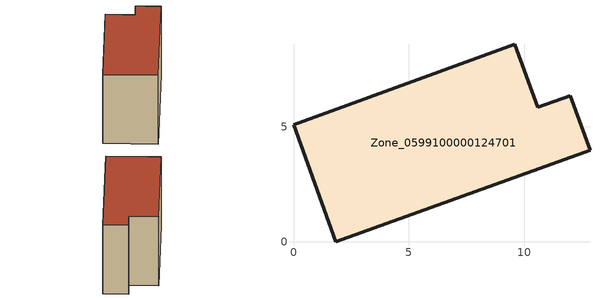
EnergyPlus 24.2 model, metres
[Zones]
Zone_0599100000124701
 floor ground (C_G): 1.83,0 0,5.08 9.6,8.58 10.59,5.83 12,6.34 12.86,3.98 z0
 wall outside (C_F): 1.83,0 12.86,3.98 12,6.34 10.59,5.83 9.6,8.58 0,5.08 1.83,0 z0:8.14
 roof outside (C_R): 0,5.08 1.83,0 12.86,3.98 12,6.34 10.59,5.83 9.6,8.58 z8.14
[BUILDING]
Pand.0599100000124701: North Axis=0; Terrain=City; Loads Convergence Tolerance Value=0.04; Temperature Convergence Tolerance Value=0.4; Solar Distribution=FullExterior; Maximum Number of Warmup Days=25; Minimum Number of Warmup Days=1
[Site:Location]
Rotterdam.The.Hague.AP_ZH_NLD Design_Conditions: Latitude=51.96; Longitude=4.45; Time Zone=1; Elevation=-4.5
[SITE:GROUNDTEMPERATURE:BUILDINGSURFACE]
18, 18, 18, 18, 18, 18, 18, 18, 18, 18, 18, 18
[MATERIAL] Thermal Absorptance=0.9; Solar Absorptance=0.7; Visible Absorptance=0.7
Name | Roughness | Thickness | Conductivity | Density | Specific Heat
G.TI.1975-1991 | MediumSmooth | 0.15 | 0.288461 | 540 | 1210
F.TI.1975-1991 | Rough | 0.3 | 0.230769 | 1920 | 840
R.TI.1975-1991 | MediumRough | 0.2 | 0.153846 | 1500 | 1000
[CONSTRUCTION]
C_G: G.TI.1975-1991
C_F: F.TI.1975-1991
C_R: R.TI.1975-1991
[ZONE]
Zone_0599100000124701: Type=1; Multiplier=1; Ceiling Height=Autocalculate; Volume=Autocalculate; Floor Area=autocalculate; Part of Total Floor Area=Yes
[ZONEINFILTRATION:DESIGNFLOWRATE]
Infil_Zone_0599100000124701: Zone or ZoneList or Space or SpaceList=Zone_0599100000124701; Schedule=AlwaysOn; Design Flow Rate Calculation Method=Flow/Area; Flow Rate per Floor Area=0.003; Constant Term Coefficient=1; Temperature Term Coefficient=0; Velocity Term Coefficient=0; Velocity Squared Term Coefficient=0
[HVACTEMPLATE:ZONE:IDEALLOADSAIRSYSTEM]
Zone_0599100000124701: Maximum Heating Supply Air Temperature=50; Minimum Cooling Supply Air Temperature=13; Maximum Heating Supply Air Humidity Ratio=0.0156; Minimum Cooling Supply Air Humidity Ratio=0.0077; Heating Limit=NoLimit; Cooling Limit=NoLimit; Dehumidification Control Type=ConstantSensibleHeatRatio; Cooling Sensible Heat Ratio=0.7; Dehumidification Setpoint=60; Humidification Control Type=None; Humidification Setpoint=30; Outdoor Air Method=None; Outdoor Air Flow Rate per Person=0.00944; Outdoor Air Flow Rate per Zone Floor Area=0; Outdoor Air Flow Rate per Zone=0; Demand Controlled Ventilation Type=None; Outdoor Air Economizer Type=NoEconomizer; Heat Recovery Type=None; Sensible Heat Recovery Effectiveness=0.7; Latent Heat Recovery Effectiveness=0.65
[ZONECONTROL:THERMOSTAT]
ThermostatControl_Zone_0599100000124701: Zone or ZoneList=Zone_0599100000124701; Control Type Schedule=DualSetpointControlType; Control 1=Thermostat_Zone_0599100000124701; Temperature Difference Between Cutout And Setpoint=0
[THERMOSTATSETPOINT:DUALSETPOINT]
Thermostat_Zone_0599100000124701: Heating Setpoint Temperature Schedule=HeatingSetpoint_Zone_0599100000124701; Cooling Setpoint Temperature Schedule=CoolingSetpoint_Zone_0599100000124701
[SCHEDULE:COMPACT]
HeatingSetpoint_Zone_0599100000124701: Through: 12/31, For: AllDays, Until: 24:00, 21
CoolingSetpoint_Zone_0599100000124701: Through: 12/31, For: AllDays, Until: 24:00, 24
DualSetpointControlType: Through: 12/31, For: AllDays, Until: 24:00, 4
AlwaysOn: Through: 12/31, For: AllDays, Until: 24:00, 1
